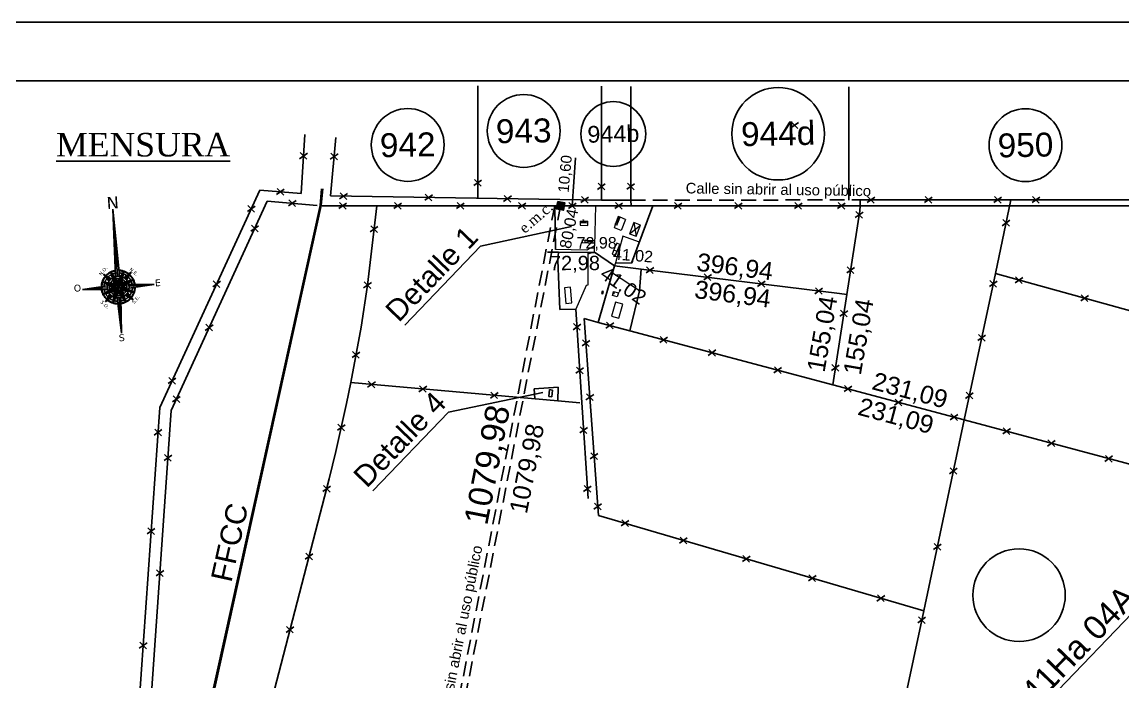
# Model space of a CAD drawing. Header units: feet. Extents: x 1554 to 7460, y 4629 to 11811.
# Drawn here: x 2850.9 to 3037.7, y 5913.3 to 6025.3 of the extents above; entities that cross this region are included whole.
import ezdxf
from ezdxf.enums import TextEntityAlignment as Align

# ---------------------------------------------------------------- set-up
doc = ezdxf.new("R2010")
doc.units = ezdxf.units.FT
doc.header["$MEASUREMENT"] = 0
doc.linetypes.add('ACAD_ISO12W100', pattern=[21, 12, -3, 0, -3, 0, -3])
doc.linetypes.add('DASHED2', pattern=[0.375, 0.25, -0.125])
doc.layers.get('0').update_dxf_attribs({"linetype": 'CONTINUOUS'})
for name, color, linetype in [('Alambrado', 1, 'CONTINUOUS'), ('CARATULA', 7, 'CONTINUOUS'), ('CROQUIS', 2, 'CONTINUOUS'), ('Edificaciòn', 1, 'CONTINUOUS'), ('MEDICION', 2, 'CONTINUOUS'), ('Riel', 2, 'CONTINUOUS'), ('Seccion', 6, 'ACAD_ISO12W100'), ('Subdivision', 5, 'CONTINUOUS')]:
    doc.layers.add(name, color=color, linetype=linetype)
doc.styles.add('ARIAL', font='arial.ttf')
doc.styles.add('style1', font='verdana.ttf')
doc.styles.add('Time New Roman', font='times.ttf')
doc.styles.add('Times New Roman', font='times.ttf')

# ---------------------------------------------------------------- blocks, each defined once
blk = doc.blocks.new('A$Cc8157756')
at = {"color": 2}
for p, q in [((10.57, 8.26), (2.82, 16.69)), ((10.78, 8.5), (2.82, 16.66)), ((9.7, 10.03), (2.82, 16.66)), ((10.78, 8.5), (6.59, 12.79)), ((13.12, 8.68), (16.42, 11.43)), ((13.12, 8.68), (16.36, 11.39)), ((13.37, 8.47), (16.42, 11.45)), ((13.37, 8.47), (16.42, 11.45)), ((16.36, 11.39), (13.37, 8.47)), ((13.58, 8.21), (16.41, 11.44)), ((11.06, 8.72), (9.7, 10.03)), ((11, 9.86), (11.41, 7.85)), ((12.07, 8.11), (11, 9.86)), ((11.79, 9), (12.1, 10.52)), ((13.2, 9.82), (12.07, 8.11)), ((12.08, 9.02), (12.1, 10.52)), ((12.08, 9.02), (12.1, 10.52)), ((12.1, 10.52), (12.39, 8.99)), ((12.72, 7.83), (13.2, 9.82)), ((10.25, 7.5), (8.73, 7.23)), ((9.42, 8.31), (11.13, 7.2)), ((11.41, 7.85), (9.42, 8.31)), ((11.13, 7.2), (11.21, 7.55)), ((11.4, 6.54), (12.72, 7.83)), ((11.41, 7.85), (12.7, 6.53)), ((11.67, 7.58), (11.41, 7.85)), ((12.07, 8.11), (12.05, 6.26)), ((12.07, 7.74), (12.07, 8.11)), ((12.46, 7.58), (12.73, 7.84)), ((14.72, 8.26), (12.72, 7.83)), ((12.98, 7.18), (14.72, 8.26)), ((15.39, 7.15), (13.87, 7.47)), ((10.75, 5.91), (7.69, 2.93)), ((10.75, 5.91), (7.69, 2.93)), ((11, 5.69), (7.7, 2.94)), ((10.54, 6.16), (7.71, 2.93)), ((7.76, 2.99), (10.75, 5.91)), ((11, 5.69), (7.76, 2.99)), ((8.73, 7.23), (10.25, 6.9)), ((10.23, 7.21), (8.73, 7.23)), ((11.13, 7.2), (9.4, 6.11)), ((9.4, 6.11), (11.4, 6.54)), ((10.75, 5.91), (9.9, 5.08)), ((11.4, 6.54), (10.92, 4.55)), ((10.92, 4.55), (12.05, 6.26)), ((11.13, 7.2), (12.98, 7.18)), ((11.5, 7.19), (11.13, 7.2)), ((11.4, 6.54), (11.66, 6.8)), ((12.05, 6.63), (12.05, 6.26)), ((12.05, 6.26), (13.11, 4.52)), ((12.45, 6.79), (12.7, 6.53)), ((12.61, 7.18), (12.98, 7.18)), ((12.7, 6.53), (14.7, 6.07)), ((13.11, 4.52), (12.7, 6.53)), ((14.7, 6.07), (12.98, 7.18)), ((13.09, 5.67), (17.53, 1.59)), ((17.53, 1.59), (13.34, 5.88)), ((13.34, 5.88), (17.53, 1.59)), ((13.34, 5.88), (17.53, 1.59)), ((13.34, 5.88), (17.53, 1.59)), ((13.54, 6.11), (17.53, 1.59)), ((17.53, 1.59), (13.54, 6.11)), ((13.86, 6.88), (15.39, 7.15)), ((15.39, 7.15), (13.89, 7.17)), ((15.39, 7.15), (15.39, 7.15)), ((15.39, 7.15), (15.39, 7.15)), ((15.39, 7.15), (15.39, 7.15)), ((15.39, 7.15), (15.39, 7.15)), ((15.39, 7.15), (15.39, 7.15)), ((15.39, 7.15), (15.39, 7.15)), ((15.39, 7.15), (15.39, 7.15)), ((15.39, 7.15), (15.39, 7.15)), ((15.39, 7.15), (15.39, 7.15)), ((15.39, 7.15), (15.39, 7.15)), ((15.39, 7.15), (15.39, 7.15)), ((15.39, 7.15), (15.39, 7.15)), ((15.39, 7.15), (15.39, 7.15)), ((15.39, 7.15), (15.39, 7.15)), ((15.39, 7.15), (15.39, 7.15)), ((15.39, 7.15), (15.39, 7.15)), ((15.39, 7.15), (15.39, 7.15)), ((15.39, 7.15), (15.39, 7.15)), ((15.39, 7.15), (15.39, 7.15)), ((12.02, 3.86), (11.73, 5.38)), ((12.33, 5.37), (12.02, 3.86)), ((12.04, 5.35), (12.02, 3.86))]:
    blk.add_line(p, q, dxfattribs=at)
at = {"color": 2, "linetype": 'Continuous'}
for p, q in [((11.99, 7.25), (12.12, 7.12)), ((11.99, 7.25), (12.12, 7.12)), ((12.12, 7.12), (11.99, 7.25)), ((12.12, 7.12), (11.99, 7.25)), ((11.99, 7.12), (12.12, 7.25)), ((12.12, 7.25), (11.99, 7.12)), ((12.12, 7.25), (11.99, 7.12)), ((11.99, 7.12), (12.12, 7.25))]:
    blk.add_line(p, q, dxfattribs=at)
at = {"color": 2}
for radius in [0.925, 0.834, 0.785, 0.736, 0.736, 0.736, 0.736, 0.736, 0.686, 0.686, 0.686, 0.686, 0.686, 0.686, 0.637, 0.588]:
    blk.add_circle((12.06, 7.19), radius, dxfattribs=at)
for radius, start, end in [(2.87, 91.0627, 127.8705), (2.78, 111.9471, 127.5907), (2.41, 113.5672, 126.2731), (2.78, 91.4946, 111.2651), (2.41, 93.5343, 109.6703), (2.87, 44.3035, 89.3035), (2.78, 66.9471, 86.9959), (2.41, 68.5672, 84.8457), (2.41, 51.0848, 64.6703), (2.78, 49.5674, 66.2651), (2.87, 139.9966, 177.5442), (2.78, 157.3418, 177.1124), (2.78, 140.248, 156.6598), (2.41, 158.9366, 175.0726), (2.41, 141.4313, 155.0397), (1.83, 162.7081, 196.2071), (1.83, 134.3035, 151.2071), (1.48, 166.5615, 192.2887), (1.83, 117.3999, 134.3035), (1.48, 134.3035, 147.2887), (1.48, 121.3183, 134.3035), (0.925, 134.3035, 224.3035), (0.925, 44.3035, 134.3035), (0.555, 134.3035, 224.3035), (1.83, 72.3999, 105.8989), (0.555, 44.3035, 134.3035), (1.48, 76.3183, 102.0454), (0.555, 314.3035, 44.3035), (0.925, 314.3035, 44.3035), (1.48, 44.3035, 57.0454), (1.83, 44.3035, 60.8989), (1.83, 44.3035, 54.6698), (1.48, 31.5615, 44.3035), (1.83, 27.7081, 44.3035), (1.48, 346.5615, 12.2887), (1.83, 342.7081, 16.2071), (2.41, 23.9366, 37.5221), (2.78, 22.3418, 39.0396), (2.87, 1.156, 39.3616), (2.41, 3.7612, 20.0397), (2.78, 1.611, 21.6598), (2.87, 181.156, 219.3616), (2.78, 181.611, 201.6598), (2.78, 202.3418, 219.0396), (2.41, 183.7612, 200.0397), (2.41, 203.9366, 217.5221), (1.83, 207.7081, 224.3035), (1.83, 224.3035, 234.6698), (1.83, 224.3035, 240.8989), (1.48, 211.5615, 224.3035), (1.48, 224.3035, 237.0454), (0.925, 224.3035, 314.3035), (0.555, 224.3035, 314.3035), (1.48, 256.3183, 283.4163), (1.48, 300.0136, 314.3035), (1.83, 297.3999, 314.3035), (1.48, 314.3035, 327.2887), (1.83, 314.3035, 331.2071), (1.83, 314.3035, 324.1148), (2.41, 321.0409, 335.0397), (2.78, 319.7365, 336.6598), (2.87, 319.4595, 357.5442), (2.41, 338.9366, 355.0726), (2.78, 337.3418, 357.1124), (2.87, 229.2453, 267.4509), (2.78, 229.5674, 246.2651), (2.41, 231.0848, 244.6703), (2.78, 246.9471, 266.9959), (2.41, 248.5672, 264.8457), (1.83, 252.3999, 285.8989), (2.87, 271.0627, 308.9342), (2.78, 271.4946, 291.2651), (2.41, 273.5343, 289.6703), (2.41, 293.5672, 307.2865), (2.78, 291.9471, 308.6456)]:
    blk.add_arc((12.06, 7.19), radius, start, end, dxfattribs=at)
for points in [[(10.57, 8.26), (10.78, 8.5), (2.82, 16.66)], [(13.12, 8.68), (16.36, 11.39), (13.37, 8.47), (16.36, 11.39)], [(11.41, 7.85), (12.07, 8.11), (11, 9.86)], [(12.07, 8.11), (12.72, 7.83), (13.2, 9.82)], [(12.08, 9.02), (12.1, 10.52), (12.39, 8.99), (12.1, 10.52)], [(11.13, 7.2), (11.41, 7.85), (9.42, 8.31)], [(12.72, 7.83), (12.98, 7.18), (14.72, 8.26)], [(13.87, 7.47), (13.89, 7.17), (15.39, 7.15)], [(11, 5.69), (10.75, 5.91), (7.76, 2.99)], [(10.25, 6.9), (8.73, 7.23), (10.23, 7.21), (8.73, 7.23)], [(11.4, 6.54), (11.13, 7.2), (9.4, 6.11)], [(12.05, 6.26), (11.4, 6.54), (10.92, 4.55)], [(12.7, 6.53), (12.05, 6.26), (13.11, 4.52)], [(12.98, 7.18), (12.7, 6.53), (14.7, 6.07)], [(13.54, 6.11), (17.5, 1.58), (13.34, 5.88), (17.5, 1.58)], [(17.53, 1.59), (13.34, 5.88), (17.53, 1.59), (17.5, 1.58)], [(11.73, 5.38), (12.02, 3.86), (12.04, 5.35), (12.02, 3.86)]]:
    blk.add_solid(points, dxfattribs=at)
at = {"color": 2, "style": 'style1'}
for s, height, rotation, p in [('N', 2.03, 44.3035, (2.04, 16.04)), ('E', 1.16, 44.3035, (16.76, 11.32)), ('N.E.', 0.58, 359.3035, (11.59, 10.6)), ('N.O.', 0.58, 89.3035, (8.61, 6.74)), ('S.E.', 0.58, 89.3035, (15.98, 6.73)), ('S.O.', 0.58, 359.3035, (11.44, 3.18)), ('O', 1.16, 44.3035, (6.85, 1.72)), ('S', 1.16, 44.3035, (18.12, 0.26))]:
    blk.add_text(s, height=height, rotation=rotation, dxfattribs=at).set_placement(p)

msp = doc.modelspace()

# ---------------------------------------------------------------- hatches: boundary and pattern name
h = msp.add_hatch()
h.set_pattern_fill('ANSI31', color=1, scale=0.025, angle=78.23157, style=0)
h.set_pattern_definition([(123.231567, (2457.449165, 6051.37232), (-0.066394212, -0.043499417), [])])
h.paths.add_polyline_path([(2941.8, 5994.849), (2941.543, 5993.615), (2942.747, 5993.364), (2943.004, 5994.598)])

# ---------------------------------------------------------------- linework, layer by layer
at = {"color": 1}
for p, q in [((2982.618, 6008.234, -22.087), (2981.308, 6007.315, -22.087)), ((2982.531, 6007.211, -22.087), (2981.395, 6008.338, -22.087)), ((2899.314, 6003.019, 0.19), (2898.004, 6002.1, 0.19)), ((2899.227, 6001.996, 0.19), (2898.091, 6003.123, 0.19)), ((2904.519, 6002.924, -5.265), (2903.209, 6002.005, -5.265)), ((2904.432, 6001.901, -5.265), (2903.296, 6003.028, -5.265)), ((2928.866, 5998.45, -5.383), (2927.556, 5997.531, -5.383)), ((2928.779, 5997.427, -5.383), (2927.643, 5998.554, -5.383)), ((2949.858, 5997.82, 0.231), (2948.548, 5996.901, 0.231)), ((2949.771, 5996.798, 0.231), (2948.635, 5997.924, 0.231)), ((2954.825, 5997.831, 0.216), (2953.516, 5996.912, 0.216)), ((2954.738, 5996.808, 0.216), (2953.603, 5997.935, 0.216)), ((2895.402, 5996.949, 0.213), (2894.092, 5996.03, 0.213)), ((2895.315, 5995.926, 0.213), (2894.179, 5997.053, 0.213)), ((2906.097, 5996.22, 0.231), (2904.787, 5995.301, 0.231)), ((2906.01, 5995.197, 0.231), (2904.874, 5996.324, 0.231)), ((2920.524, 5995.99, 0.231), (2919.214, 5995.071, 0.231)), ((2920.437, 5994.967, 0.231), (2919.301, 5996.094, 0.231)), ((2933.919, 5995.775, 0.231), (2932.609, 5994.856, 0.231)), ((2933.832, 5994.753, 0.231), (2932.696, 5995.879, 0.231)), ((2947.014, 5995.566, 0.231), (2945.704, 5994.647, 0.231)), ((2946.927, 5994.543, 0.231), (2945.791, 5995.67, 0.231)), ((2995.575, 5995.564, 0.247), (2994.266, 5994.645, 0.247)), ((2995.488, 5994.541, 0.247), (2994.352, 5995.668, 0.247)), ((3005.32, 5995.566, 0.247), (3004.01, 5994.647, 0.247)), ((3005.233, 5994.543, 0.247), (3004.097, 5995.669, 0.247)), ((3017.086, 5995.567, 0.247), (3015.776, 5994.648, 0.247)), ((3016.999, 5994.544, 0.247), (3015.863, 5995.671, 0.247)), ((3023.556, 5995.569, 0.247), (3022.247, 5994.651, 0.247)), ((3023.469, 5994.547, 0.247), (3022.333, 5995.673, 0.247)), ((2890.448, 5994.065, 0.194), (2889.138, 5993.146, 0.194)), ((2890.361, 5993.043, 0.194), (2889.225, 5994.169, 0.194)), ((2897.405, 5995.01, 0.231), (2896.095, 5994.091, 0.231)), ((2897.318, 5993.987, 0.231), (2896.182, 5995.114, 0.231)), ((2905.967, 5994.562, 0.23), (2904.658, 5993.644, 0.23)), ((2905.88, 5993.54, 0.23), (2904.745, 5994.666, 0.23)), ((2915.305, 5994.543), (2913.996, 5993.624)), ((2915.218, 5993.521), (2914.082, 5994.647)), ((2925.93, 5994.553), (2924.621, 5993.634)), ((2925.844, 5993.53), (2924.708, 5994.657)), ((2936.381, 5994.562), (2935.071, 5993.643)), ((2936.294, 5993.539), (2935.158, 5994.666)), ((2944.899, 5994.565), (2943.589, 5993.646)), ((2944.812, 5993.542), (2943.676, 5994.669)), ((2952.801, 5994.562), (2951.491, 5993.644)), ((2952.714, 5993.54), (2951.578, 5994.666)), ((2962.837, 5994.551, 0.031), (2961.527, 5993.632, 0.031)), ((2962.75, 5993.528, 0.031), (2961.614, 5994.655, 0.031)), ((2973.076, 5994.555, 0.031), (2971.767, 5993.636, 0.031)), ((2972.99, 5993.532, 0.031), (2971.854, 5994.659, 0.031)), ((2983.24, 5994.559, 0.031), (2981.93, 5993.64, 0.031)), ((2983.153, 5993.536, 0.031), (2982.017, 5994.663, 0.031)), ((2990.568, 5994.562, 0.031), (2989.258, 5993.643, 0.031)), ((2990.481, 5993.539, 0.031), (2989.345, 5994.666, 0.031)), ((2993.58, 5993.024, 0.109), (2992.27, 5992.105, 0.109)), ((2993.493, 5992.001, 0.109), (2992.357, 5993.128, 0.109)), ((3018.491, 5991.657, 0.125), (3017.182, 5990.738, 0.125)), ((3018.404, 5990.634, 0.125), (3017.268, 5991.761, 0.125)), ((2891.043, 5990.739, 0.214), (2889.733, 5989.82, 0.214)), ((2890.956, 5989.716, 0.214), (2889.82, 5990.843, 0.214)), ((2911.293, 5990.593), (2909.983, 5989.674)), ((2911.206, 5989.57), (2910.07, 5990.697)), ((2958.091, 5983.654, -0.072), (2956.781, 5982.735, -0.072)), ((2958.004, 5982.631, -0.072), (2956.868, 5983.758, -0.072)), ((2967.868, 5982.446, -0.072), (2966.559, 5981.527, -0.072)), ((2967.781, 5981.424, -0.072), (2966.645, 5982.55, -0.072)), ((2992.121, 5983.671, -0.017), (2990.811, 5982.752, -0.017)), ((2992.034, 5982.648, -0.017), (2990.898, 5983.774, -0.017)), ((2884.574, 5981.301, 0.175), (2883.264, 5980.382, 0.175)), ((2884.487, 5980.278, 0.175), (2883.351, 5981.405, 0.175)), ((2910.169, 5981.103), (2908.859, 5980.184)), ((2910.082, 5980.08), (2908.946, 5981.207)), ((2976.986, 5981.32, -0.072), (2975.676, 5980.401, -0.072)), ((2976.899, 5980.298, -0.072), (2975.763, 5981.424, -0.072)), ((3016.319, 5981.333, 0.038), (3015.009, 5980.414, 0.038)), ((3016.232, 5980.31, 0.038), (3015.096, 5981.437, 0.038)), ((3020.679, 5981.971, 0.038), (3019.369, 5981.052, 0.038)), ((3020.592, 5980.948, 0.038), (3019.456, 5982.075, 0.038)), ((2986.721, 5980.118, -0.072), (2985.412, 5979.199, -0.072)), ((2986.634, 5979.095, -0.072), (2985.498, 5980.222, -0.072)), ((3031.814, 5978.896, 0.038), (3030.504, 5977.978, 0.038)), ((3031.727, 5977.874, 0.038), (3030.591, 5979, 0.038)), ((2990.973, 5976.307, -0.078), (2989.663, 5975.388, -0.078)), ((2990.886, 5975.284, -0.078), (2989.75, 5976.411, -0.078)), ((2883.311, 5973.902, 0.177), (2882.001, 5972.983, 0.177)), ((2883.224, 5972.879, 0.177), (2882.088, 5974.006, 0.177)), ((2945.7, 5974.017, 0.208), (2944.39, 5973.098, 0.208)), ((2945.613, 5972.994, 0.208), (2944.477, 5974.121, 0.208)), ((2951.278, 5974.26, 0.216), (2949.968, 5973.341, 0.216)), ((2951.191, 5973.237, 0.216), (2950.055, 5974.364, 0.216)), ((2947.234, 5971.278, 0.214), (2945.924, 5970.359, 0.214)), ((2947.147, 5970.255, 0.214), (2946.011, 5971.382, 0.214)), ((2960.402, 5971.839, 0.216), (2959.092, 5970.92, 0.216)), ((2960.315, 5970.816, 0.216), (2959.179, 5971.943, 0.216)), ((3014.371, 5972.168, 0.038), (3013.062, 5971.25, 0.038)), ((3014.284, 5971.146, 0.038), (3013.149, 5972.272, 0.038)), ((2908.216, 5969.277), (2906.906, 5968.358)), ((2908.129, 5968.254), (2906.993, 5969.381)), ((2968.624, 5969.653, 0.216), (2967.314, 5968.734, 0.216)), ((2968.537, 5968.63, 0.216), (2967.401, 5969.757, 0.216)), ((2946.177, 5966.614, 0.21), (2944.867, 5965.695, 0.21)), ((2946.09, 5965.591, 0.21), (2944.954, 5966.718, 0.21)), ((2979.764, 5966.691, 0.216), (2978.454, 5965.772, 0.216)), ((2979.677, 5965.668, 0.216), (2978.541, 5966.795, 0.216)), ((2989.535, 5967.082, -0.093), (2988.225, 5966.164, -0.093)), ((2989.448, 5966.06, -0.093), (2988.312, 5967.186, -0.093)), ((2877.01, 5964.864, 0.15), (2875.7, 5963.945, 0.15)), ((2876.923, 5963.841, 0.15), (2875.787, 5964.968, 0.15)), ((2910.849, 5964.269, 0.182), (2909.539, 5963.35, 0.182)), ((2910.762, 5963.246, 0.182), (2909.626, 5964.373, 0.182)), ((2919.474, 5962.474, 0.185), (2918.338, 5963.6, 0.185)), ((2991.673, 5963.522, 0), (2990.363, 5962.603, 0)), ((2991.586, 5962.499, 0), (2990.45, 5963.626, 0)), ((2877.743, 5961.777, 0.151), (2876.434, 5960.858, 0.151)), ((2877.657, 5960.754, 0.151), (2876.521, 5961.881, 0.151)), ((2919.561, 5963.496, 0.185), (2918.251, 5962.577, 0.185)), ((2931.682, 5962.421, 0.188), (2930.372, 5961.502, 0.188)), ((2931.595, 5961.398, 0.188), (2930.459, 5962.525, 0.188)), ((2947.888, 5962.131, 0.208), (2946.578, 5961.212, 0.208)), ((2947.801, 5961.108, 0.208), (2946.665, 5962.235, 0.208)), ((3012.289, 5962.368, 0.038), (3010.979, 5961.449, 0.038)), ((3012.202, 5961.345, 0.038), (3011.066, 5962.472, 0.038)), ((3000.251, 5961.231, 0), (2998.941, 5960.312, 0)), ((3000.164, 5960.208, 0), (2999.028, 5961.335, 0)), ((3009.687, 5958.71, 0), (3008.377, 5957.791, 0)), ((3009.6, 5957.687, 0), (3008.464, 5958.814, 0)), ((2874.635, 5956.141, 0.142), (2873.325, 5955.222, 0.142)), ((2874.548, 5955.119, 0.142), (2873.412, 5956.245, 0.142)), ((2905.721, 5956.954), (2904.411, 5956.035)), ((2905.634, 5955.931), (2904.498, 5957.058)), ((2946.831, 5956.525, 0.211), (2945.521, 5955.606, 0.211)), ((2946.744, 5955.502, 0.211), (2945.608, 5956.629, 0.211)), ((3018.589, 5956.323, 0.038), (3017.279, 5955.404, 0.038)), ((3018.502, 5955.301, 0.038), (3017.366, 5956.427, 0.038)), ((3026.179, 5954.286, 0.038), (3024.87, 5953.367, 0.038)), ((3026.092, 5953.263, 0.038), (3024.956, 5954.39, 0.038)), ((2876.305, 5951.814, 0.142), (2874.996, 5950.896, 0.142)), ((2876.219, 5950.792, 0.142), (2875.083, 5951.918, 0.142)), ((2948.612, 5952.09, 0.057), (2947.302, 5951.171, 0.057)), ((2948.525, 5951.068, 0.057), (2947.389, 5952.194, 0.057)), ((3035.915, 5951.673, 0.038), (3034.605, 5950.754, 0.038)), ((3035.828, 5950.65, 0.038), (3034.692, 5951.777, 0.038)), ((3009.573, 5949.587, -0.193), (3008.263, 5948.669, -0.193)), ((3009.486, 5948.565, -0.193), (3008.35, 5949.691, -0.193)), ((2903.251, 5946.58, -0.004), (2901.942, 5945.661, -0.004)), ((2903.165, 5945.557, -0.004), (2902.029, 5946.684, -0.004)), ((2947.481, 5946.564, 0.208), (2946.171, 5945.645, 0.208)), ((2947.394, 5945.541, 0.208), (2946.258, 5946.668, 0.208)), ((2949.228, 5943.55, -0.072), (2947.918, 5942.632, -0.072)), ((2949.141, 5942.528, -0.072), (2948.005, 5943.654, -0.072)), ((2873.467, 5939.397, 0.139), (2872.157, 5938.478, 0.139)), ((2873.38, 5938.374, 0.139), (2872.244, 5939.501, 0.139)), ((2953.869, 5940.72, -0.094), (2952.56, 5939.801, -0.094)), ((2953.783, 5939.697, -0.094), (2952.647, 5940.824, -0.094)), ((2963.764, 5937.818, -0.094), (2962.454, 5936.899, -0.094)), ((2963.677, 5936.795, -0.094), (2962.541, 5937.922, -0.094)), ((3006.841, 5936.735, -0.193), (3005.531, 5935.816, -0.193)), ((3006.754, 5935.712, -0.193), (3005.618, 5936.839, -0.193)), ((2900.253, 5935.08, -0.03), (2898.943, 5934.161, -0.03)), ((2900.166, 5934.057, -0.03), (2899.03, 5935.184, -0.03)), ((2974.433, 5934.689, -0.094), (2973.123, 5933.77, -0.094)), ((2974.346, 5933.666, -0.094), (2973.21, 5934.793, -0.094)), ((2874.951, 5932.266, 0.131), (2873.641, 5931.348, 0.131)), ((2874.864, 5931.244, 0.131), (2873.728, 5932.37, 0.131)), ((2985.628, 5931.406, -0.094), (2984.318, 5930.487, -0.094)), ((2985.541, 5930.383, -0.094), (2984.405, 5931.51, -0.094)), ((2997.169, 5926.973, -0.094), (2996.033, 5928.099, -0.094)), ((2997.256, 5927.995, -0.094), (2995.946, 5927.077, -0.094)), ((3004.2, 5924.311, -0.193), (3002.89, 5923.392, -0.193)), ((3004.113, 5923.288, -0.193), (3002.977, 5924.415, -0.193)), ((2897.019, 5922.675, -0.059), (2895.709, 5921.756, -0.059)), ((2896.932, 5921.652, -0.059), (2895.796, 5922.779, -0.059)), ((2872.115, 5920.005, 0.136), (2870.805, 5919.086, 0.136)), ((2872.028, 5918.983, 0.136), (2870.892, 5920.109, 0.136))]:
    msp.add_line(p, q, dxfattribs=at)
at = {"color": 2}
msp.add_lwpolyline([(2941.8, 5994.849), (2943.004, 5994.598), (2942.747, 5993.364), (2941.543, 5993.615)], close=True, dxfattribs=at)
at = {"color": 3}
for centre, radius in [((2979.178, 6006.34, -199.745), 7.845), ((2951.22, 6006.29), 5.491), ((3020.041, 5928.068, -99.83), 7.845)]:
    msp.add_circle(centre, radius, dxfattribs=at)
at = {"layer": 'Alambrado', "color": 2}
for p, q in [((2898.239, 5996.194, 0.228), (2898.899, 6006.201, 0.169)), ((2903.236, 5995.796, 0.231), (2904.17, 6005.705, -7.936)), ((2891.256, 5996.785, 0.199), (2874.272, 5959.878, 0.143)), ((2891.256, 5996.785, 0.199), (2898.239, 5996.194, 0.228)), ((2949.208, 5995.061, 0.231), (2903.236, 5995.796, 0.231)), ((2892.516, 5994.913, 0.224), (2876.208, 5959.4, 0.147)), ((2900.985, 5994.188, 0.238), (2892.516, 5994.913, 0.224)), ((2911.105, 5994.081, 0.216), (2901.819, 5994.116, 0.239)), ((2954.175, 5995.071, 0.231), (2949.208, 5995.061, 0.231)), ((2993.11, 5995.104, 0.247), (3018.658, 5995.108, 0.247)), ((3018.658, 5995.108, 0.247), (3049.214, 5995.121, 0.247)), ((2874.272, 5959.878, 0.143), (2870.333, 5903.395, 0.133)), ((2876.208, 5959.4, 0.147), (2872.119, 5900.406, 0.114))]:
    msp.add_line(p, q, dxfattribs=at)
at = {"layer": 'Alambrado'}
for p, q in [((2941.274, 5994.107), (2942.274, 5994.108)), ((2941.274, 5994.107, 0.244), (2941.392, 5986.68, 0.244)), ((2954.238, 5994.117, 0.216), (2954.175, 5995.071, 0.216)), ((2954.299, 5984.372, 0.248), (2957.938, 5994.09, 0.248)), ((2993.031, 5993.247, 0.119), (2993.106, 5994.103, 0.119)), ((2993.106, 5994.103, 0.247), (2993.11, 5995.104, 0.247)), ((3016.034, 5982.614, 0.125), (3018.658, 5995.108, 0.125)), ((2990.821, 5979.071, -0.072), (2993.031, 5993.247, 0.119)), ((2940.044, 5986.242, 0.233), (2940.749, 5986.249, -0.027)), ((2941.9, 5986.249, 0.233), (2941.829, 5984.895, 0.233)), ((2941.829, 5984.895, 0.233), (2942.15, 5976.493, 0.233)), ((2951.566, 5984.449, 0.248), (2954.299, 5984.372, 0.248)), ((2951.427, 5983.947, 0.144), (2948.673, 5974.317, 0.144)), ((2955.641, 5979.708, 0.207), (2955.943, 5983.379, 0.207)), ((3010.759, 5957.79, 0.038), (3016.034, 5982.614, 0.038)), ((3016.034, 5982.614, 0.038), (3069.209, 5967.931, 0.038)), ((2953.996, 5972.908, 0.207), (2955.641, 5979.708, 0.207)), ((2942.15, 5976.493, 0.233), (2944.851, 5976.566, 0.233)), ((2945.872, 5960.73, 0.212), (2944.851, 5976.566, 0.207)), ((2946.281, 5974.989, 0.216), (2948.673, 5974.317, 0.216)), ((2947.233, 5961.672, 0.208), (2946.281, 5974.989, 0.216)), ((2948.673, 5974.317, 0.216), (2953.996, 5972.908, 0.216)), ((2953.996, 5972.908, 0.216), (2988.433, 5963.753, 0.216)), ((2941.806, 5961.005, 0.191), (2906.703, 5964.119, 0.181)), ((2941.842, 5963.322, 0.189), (2937.801, 5963.046, 0.181)), ((2937.801, 5963.046, 0.181), (2937.912, 5961.351, 0.217)), ((2941.806, 5961.005, 0.191), (2941.842, 5963.322, 0.189)), ((2948.681, 5941.59, -0.094), (2947.233, 5961.672, 0.208)), ((2945.524, 5960.68, 0.196), (2941.806, 5961.005, 0.191)), ((2946.931, 5944.491, 0.207), (2945.872, 5960.73, 0.212)), ((3054.787, 5945.973, 0.038), (3010.759, 5957.79, 0.038)), ((3003.876, 5925.402, -0.094), (2948.681, 5941.59, -0.094))]:
    msp.add_line(p, q, dxfattribs=at)
at = {"layer": 'Alambrado', "lineweight": 0}
for p, q in [((2948.176, 5994.094, 0.216), (2948.042, 5987.292, 0.216)), ((2952.808, 5988.986, 0.216), (2951.566, 5984.449, 0.248)), ((2955.634, 5987.936, 0.216), (2952.808, 5988.986, 0.216)), ((2946.7, 5986.587, 0.216), (2941.392, 5986.68, 0.244)), ((2948.042, 5987.292, 0.216), (2946.7, 5986.587, 0.216)), ((2946.873, 5986.267, 0.216), (2946.87, 5980.628, 0.216)), ((2947.565, 5986.127, 0.216), (2946.872, 5985.898, 0.216)), ((2948.057, 5986.156, 0.216), (2947.565, 5986.127, 0.216)), ((2948.046, 5986.271, 0.216), (2948.042, 5987.292, 0.216)), ((2948.046, 5986.271, 0.216), (2948.057, 5986.156, 0.216)), ((2951.566, 5984.449, 0.248), (2951.427, 5983.947, 0.239)), ((2955.641, 5979.708, 0.212), (2951.055, 5982.661, 0.216)), ((2946.63, 5980.581, 0.216), (2944.851, 5976.566, 0.207)), ((2946.87, 5980.628, 0.216), (2946.63, 5980.581, 0.216))]:
    msp.add_line(p, q, dxfattribs=at)
at = {"layer": 'Alambrado', "color": 2, "linetype": 'DASHED2', "ltscale": 10}
msp.add_line((2954.175, 5995.071, 0.216), (2993.11, 5995.104, 0.247), dxfattribs=at)
at = {"layer": 'CARATULA', "color": 1, "linetype": 'Continuous'}
msp.add_line((3703.344, 6025.281), (2703.344, 6025.281), dxfattribs=at)
at = {"layer": 'CARATULA', "color": 8, "linetype": 'Continuous'}
msp.add_line((3693.344, 6015.281), (2743.344, 6015.281), dxfattribs=at)
at = {"layer": 'Edificaciòn', "lineweight": 0}
for p, q in [((2952.047, 5992.302, 0.216), (2951.524, 5990.96, 0.216)), ((2951.524, 5990.96, 0.216), (2952.358, 5992.18, 0.216)), ((2952.047, 5992.302, 0.216), (2951.835, 5990.838, 0.216)), ((2951.835, 5990.838, 0.216), (2952.358, 5992.18, 0.216)), ((2952.358, 5992.18, 0.216), (2952.047, 5992.302, 0.216)), ((2953.302, 5991.81, 0.216), (2952.358, 5992.18, 0.216)), ((2953.302, 5991.81, 0.216), (2952.572, 5989.938, 0.216)), ((2945.579, 5991.489, 0.216), (2945.576, 5990.799, 0.216)), ((2945.576, 5990.799, 0.216), (2946.911, 5990.791, 0.216)), ((2945.577, 5991.254, 0.216), (2946.912, 5991.246, 0.216)), ((2945.578, 5991.254, 0.216), (2946.914, 5991.481, 0.216)), ((2945.579, 5991.489, 0.216), (2946.914, 5991.481, 0.216)), ((2945.579, 5991.489, 0.216), (2946.912, 5991.246, 0.216)), ((2946.911, 5990.791, 0.216), (2946.913, 5991.481, 0.216)), ((2951.399, 5990.397, 0.216), (2951.608, 5990.928, 0.216)), ((2952.572, 5989.938, 0.216), (2951.399, 5990.397, 0.216)), ((2951.835, 5990.838, 0.216), (2951.524, 5990.96, 0.216)), ((2954.709, 5991.249, 0.216), (2953.972, 5989.379, 0.216)), ((2953.972, 5989.379, 0.216), (2955.816, 5990.812, 0.216)), ((2955.816, 5990.812, 0.216), (2954.709, 5991.249, 0.216)), ((2954.709, 5991.249, 0.216), (2955.079, 5988.942, 0.216)), ((2955.079, 5988.942, 0.216), (2955.816, 5990.812, 0.216)), ((2945.948, 5988.347, 0.216), (2945.937, 5987.857, 0.216)), ((2945.937, 5987.857, 0.216), (2947.964, 5987.761, 0.216)), ((2945.948, 5988.347, 0.216), (2947.975, 5988.251, 0.216)), ((2946.397, 5988.326, 0.216), (2946.386, 5987.836, 0.216)), ((2947.975, 5988.251, 0.216), (2946.386, 5987.836, 0.216)), ((2946.397, 5988.326, 0.216), (2947.964, 5987.762, 0.216)), ((2947.975, 5988.251, 0.216), (2947.964, 5987.761, 0.216)), ((2953.972, 5989.379, 0.216), (2955.079, 5988.942, 0.216)), ((2951.587, 5987.387, 0.216), (2951.006, 5985.891, 0.216)), ((2951.855, 5986.365, 0.216), (2951.278, 5986.59, 0.216)), ((2951.584, 5985.666, 0.216), (2952.315, 5987.549, 0.216)), ((2951.652, 5987.361, 0.216), (2951.587, 5987.387, 0.216)), ((2951.803, 5987.748, 0.216), (2951.652, 5987.361, 0.216)), ((2952.315, 5987.549, 0.216), (2951.803, 5987.748, 0.216)), ((2951.006, 5985.891, 0.216), (2951.584, 5985.666, 0.216)), ((2943.972, 5980.285, 0.216), (2942.956, 5980.197, 0.216)), ((2942.956, 5980.197, 0.216), (2943.186, 5977.537, 0.216)), ((2944.202, 5977.625, 0.216), (2943.972, 5980.285, 0.216)), ((2949.335, 5979.611, 0.216), (2949.24, 5979.258, 0.216)), ((2949.24, 5979.258, 0.216), (2949.457, 5979.2, 0.216)), ((2949.552, 5979.552, 0.216), (2949.335, 5979.611, 0.216)), ((2949.457, 5979.2, 0.216), (2949.552, 5979.552, 0.216)), ((2951.08, 5978.906, 0.216), (2951.267, 5979.565, 0.216)), ((2951.893, 5978.675, 0.216), (2951.08, 5978.906, 0.216)), ((2951.416, 5979.522, 0.216), (2951.177, 5979.248, 0.216)), ((2951.177, 5979.248, 0.216), (2951.326, 5979.206, 0.216)), ((2951.267, 5979.565, 0.216), (2952.08, 5979.334, 0.216)), ((2951.267, 5979.565, 0.216), (2951.326, 5979.206, 0.216)), ((2951.326, 5979.206, 0.216), (2951.416, 5979.522, 0.216)), ((2952.08, 5979.334, 0.216), (2951.893, 5978.675, 0.216)), ((2943.186, 5977.537, 0.216), (2944.202, 5977.625, 0.216)), ((2951.593, 5977.749, 0.216), (2950.918, 5975.383, 0.216)), ((2952.809, 5977.401, 0.216), (2951.593, 5977.749, 0.216)), ((2952.134, 5975.036, 0.216), (2952.809, 5977.401, 0.216)), ((2950.918, 5975.383, 0.216), (2952.134, 5975.036, 0.216))]:
    msp.add_line(p, q, dxfattribs=at)
at = {"layer": 'Edificaciòn'}
for p, q in [((2940.253, 5961.768, -9.983), (2940.38, 5962.926, -9.983)), ((2940.799, 5961.7, -9.983), (2940.253, 5961.768, -9.983)), ((2940.38, 5962.926, -9.983), (2940.926, 5962.858, -9.983)), ((2940.926, 5962.858, -9.983), (2940.799, 5961.7, -9.983))]:
    msp.add_line(p, q, dxfattribs=at)
at = {"layer": 'Edificaciòn', "lineweight": 0}
msp.add_circle((2946.115, 5991.692, 0.216), 0.0425, dxfattribs=at)
at = {"layer": 'MEDICION', "color": 3}
for centre in [(2936.017, 6006.803, -99.83), (2916.34, 6004.434, -199.745), (3021.138, 6004.395, 0.085)]:
    msp.add_circle(centre, 6.18, dxfattribs=at)
at = {"layer": 'Riel', "color": 3}
for p, q in [((2901.475, 5994.173, 0.266), (2901.737, 5997.014, 0.258)), ((2901.913, 5996.988, 0.259), (2901.647, 5994.14, 0.266)), ((2880.658, 5899.889, 0.157), (2901.475, 5994.173, 0.266)), ((2901.647, 5994.14, 0.266), (2880.823, 5899.834, 0.155))]:
    msp.add_line(p, q, dxfattribs=at)
at = {"layer": 'Subdivision', "color": 2}
for p, q in [((2928.212, 6014.439, -40.982), (2928.211, 5995.397, 0.231)), ((2949.21, 6014.381, -41.584), (2949.208, 5995.061, 0.231)), ((2954.177, 6014.368, -41.546), (2954.175, 5995.071, 0.216)), ((2991.177, 6014.266, -41.284), (2991.175, 5995.091, 0.216)), ((2911.105, 5994.081), (2909.514, 5980.644)), ((2911.105, 5994.081), (2941.274, 5994.107)), ((2928.662, 5987.235, -99.83), (2944.1, 5990.584, -99.83)), ((2915.828, 5973.859, 0.18), (2928.662, 5987.235, -99.83)), ((2909.514, 5980.644), (2908.419, 5973.516)), ((2908.419, 5973.516), (2906.703, 5964.119)), ((2906.703, 5964.119), (2905.974, 5960.568)), ((2923.248, 5959.132, -199.84), (2939.264, 5962.468, -199.84)), ((2905.974, 5960.568), (2904.158, 5952.421)), ((2910.414, 5945.755, -99.83), (2923.248, 5959.132, -199.84)), ((2904.158, 5952.421), (2903.034, 5947.797)), ((2903.034, 5947.797), (2889.694, 5896.635, -0.118))]:
    msp.add_line(p, q, dxfattribs=at)
at = {"layer": 'Subdivision', "color": 1}
msp.add_line((2944.808, 6002.22, -99.83), (2944.244, 5994.106), dxfattribs=at)
at = {"layer": 'Subdivision', "color": 2, "linetype": 'DASHED2', "ltscale": 10}
msp.add_line((2941.274, 5994.107, 0.028), (2920.722, 5888.286, -0.249), dxfattribs=at)
at = {"layer": 'Subdivision', "linetype": 'DASHED2', "ltscale": 10}
msp.add_line((2942.274, 5994.107), (2921.687, 5888.026, -0.363), dxfattribs=at)
at = {"layer": 'Subdivision'}
for p, q in [((2942.274, 5994.107), (2949.245, 5994.103)), ((2949.245, 5994.103), (2950.053, 5994.089)), ((2950.053, 5994.089), (2954.238, 5994.117)), ((2954.238, 5994.117, 0.031), (2957.938, 5994.09, 0.031)), ((2957.938, 5994.09, 0.031), (2993.106, 5994.103, 0.031)), ((2993.106, 5994.103, 0.031), (3087.798, 5994.116, 0.031)), ((2941.398, 5986.271, 0.028), (2941.399, 5986.256, 0.028))]:
    msp.add_line(p, q, dxfattribs=at)
at = {"layer": 'Subdivision', "color": 3}
for p, q in [((2940.749, 5986.249, 0.017), (2941.399, 5986.256, 0.017)), ((2941.399, 5986.256, 0.017), (2941.9, 5986.249, 0.017)), ((2951.427, 5983.947, 0.023), (2948.046, 5986.271)), ((2955.943, 5983.379, -0.072), (2951.427, 5983.947, -0.072)), ((2989.585, 5979.224, -0.072), (2955.943, 5983.379, -0.072)), ((2988.433, 5963.753, -0.098), (2990.821, 5979.071, -0.072)), ((2989.585, 5979.224, -0.072), (2990.821, 5979.071, -0.072)), ((2988.433, 5963.753, 0), (3010.759, 5957.79, 0)), ((3010.759, 5957.79, -0.193), (3003.876, 5925.402, -0.193)), ((3003.876, 5925.402, -0.193), (2991.992, 5869.585, -0.193))]:
    msp.add_line(p, q, dxfattribs=at)
at = {"layer": 'Subdivision', "color": 3, "lineweight": 0}
msp.add_line((2941.9, 5986.249, 0.017), (2948.046, 5986.271), dxfattribs=at)

# ---------------------------------------------------------------- block references
at = {"layer": 'Seccion', "rotation": 319.6646723621367}
msp.add_blockref('A$Cc8157756', (2853.386, 5982.652, -99.83), dxfattribs=at)

# ---------------------------------------------------------------- texts
at = {"color": 1, "style": 'Time New Roman'}
msp.add_text('e.m.c.', height=1.8, rotation=40.84297, dxfattribs=at).set_placement((2936.191, 5989.323, -199.632))
at = {"color": 3, "style": 'ARIAL'}
for s, rotation, p in [('%%USup.: 141Ha 04A 48Ca', 46.18664, (3010.471, 5896.239, -0.342)), ('%%USup.: 75Ha 40A 90Ca', 37.7928, (3035.154, 5892.339, -99.83))]:
    msp.add_text(s, height=4.05143, rotation=rotation, dxfattribs=at).set_placement(p)
at = {"color": 1, "insert": (2941.805, 5996.439, -99.83), "char_height": 1.8231, "width": 3.38878, "attachment_point": 1, "rotation": 84.76589, "style": 'ARIAL'}
msp.add_mtext('10,60', dxfattribs=at)
at = {"color": 1, "attachment_point": 5, "style": 'ARIAL'}
for s, insert, char_height, rotation in [('Calle sin abrir al uso público', (2979.211, 5996.605, -199.497), 1.8, 359.11074), ('Detalle 1', (2920.4, 5982.586, 0.18), 3.6, 46.18664), ('Detalle 4', (2914.986, 5954.482, -99.83), 3.6, 46.18664), ('FFCC', (2886.131, 5937.018, -199.86), 3.6, 77.53184), ('Calle sin abrir al uso público', (2925.351, 5921.009, -99.83), 1.8, 78.77176)]:
    msp.add_mtext(s, dxfattribs=dict(at, insert=insert, char_height=char_height, rotation=rotation))
at = {"layer": 'CROQUIS', "style": 'Times New Roman'}
msp.add_text('%%UMENSURA', height=4, dxfattribs=at).set_placement((2871.461, 6002.476), align=Align.CENTER)
at = {"layer": 'MEDICION', "color": 3, "style": 'ARIAL'}
for s, insert, char_height, width, attachment_point, rotation in [('943', (2936.017, 6006.803, -99.83), 4.0514, 7.97874, 5, 1.15289), ('944d', (2979.178, 6006.34, -199.745), 4.0514, 7.97874, 5, 1.15289), ('942', (2916.34, 6004.434, -199.745), 4.0514, 7.97874, 5, 1.15289), ('944b', (2951.22, 6006.29), 2.836, 5.58512, 5, 1.15289), ('950', (3021.138, 6004.395, 0.085), 4.0514, 7.97874, 5, 1.15289), ('1079,98', (2925.833, 5940.546, -0.118), 4.0514, 7.97874, 1, 78.97202)]:
    msp.add_mtext(s, dxfattribs=dict(at, insert=insert, char_height=char_height, width=width, attachment_point=attachment_point, rotation=rotation))
at = {"layer": 'MEDICION', "color": 2, "attachment_point": 1, "style": 'ARIAL'}
for s, insert, char_height, width, rotation in [('80,04', (2942.059, 5987.08, -179.694), 1.9447, 5.10639, 78.83554), ('72,98', (2944.991, 5988.808, -487.64), 1.9447, 5.10639, 0.03943), ('41,02', (2951.248, 5986.952, -79.821), 1.9447, 5.10639, 355.45841), ('396,94', (2965.616, 5986.136, -99.83), 3.0386, 7.97874, 352.61178), ('72,98', (2940.456, 5985.621, -179.636), 2.4309, 6.38299, 0.03943), ('41,02', (2950.155, 5984.063, -20.024), 2.4309, 6.38299, 325.042), ('396,94', (2965.233, 5981.501, -99.83), 3.0386, 7.97874, 352.61178), ('155,04', (2984.042, 5966.24, -99.83), 3.0386, 7.97874, 80.22462), ('155,04', (2990.191, 5965.776, -99.83), 3.0386, 7.97874, 80.22462), ('231,09', (2995.681, 5965.973, -99.758), 3.0386, 7.97874, 345.07935), ('231,09', (2993.294, 5961.644, -99.758), 3.0386, 7.97874, 345.07935), ('1079,98', (2933.556, 5942.319, -99.83), 3.0386, 7.97874, 78.83554)]:
    msp.add_mtext(s, dxfattribs=dict(at, insert=insert, char_height=char_height, width=width, rotation=rotation))

doc.saveas('drawing.dxf')
